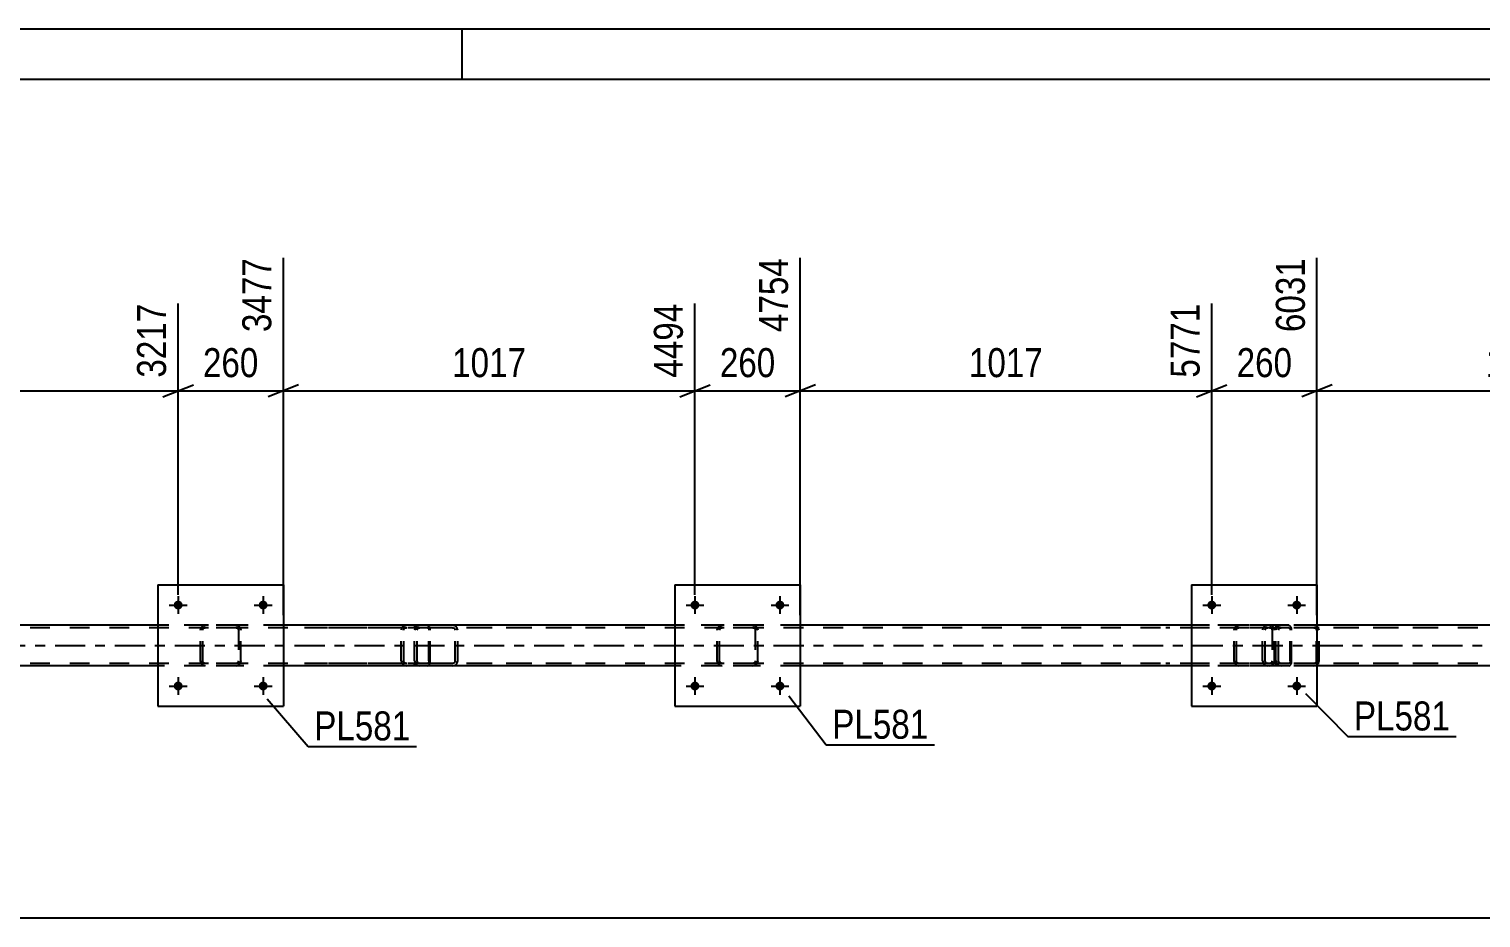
# Model space of a CAD drawing. Header units: millimetres. Extents: x 0 to 841, y 0 to 594.
# Drawn here: x 168.2 to 311.7, y 506.2 to 594 of the extents above; entities that cross this region are included whole.
import ezdxf

# ---------------------------------------------------------------- set-up
doc = ezdxf.new("R2010")
doc.units = ezdxf.units.MM
doc.linetypes.add('DXK_LINE_DOT2', pattern=[3.9198, 1.9599, -1.9599])
doc.linetypes.add('DXK_LINE_DOT3', pattern=[5.9187, 2.979, -0.9799, 0.9799, -0.9799])
doc.styles.add('Arial Narrow', font='ARIALN.TTF', dxfattribs={"height": 0.2})

# ---------------------------------------------------------------- blocks, each defined once
blk = doc.blocks.new('Unknown-122568611-1133')
at = {"color": 5, "linetype": 'Continuous'}
for p, q in [((841, 594), (0, 594)), ((211, 589), (211, 594)), ((836, 589), (5, 589))]:
    blk.add_line(p, q, dxfattribs=at)
blk = doc.blocks.new('Part-122568611-4147 - 3869')
at = {"color": 7, "linetype": 'DXK_LINE_DOT2'}
for p, q in [((287.29, 534.61), (287.32, 534.79)), ((287.32, 534.79), (287.29, 534.61)), ((287.29, 531.57), (287.29, 534.61)), ((287.53, 534.61), (287.55, 534.7)), ((287.53, 531.57), (287.53, 534.61)), ((287.55, 534.7), (287.6, 534.78)), ((287.58, 535.05), (287.77, 535.09)), ((287.77, 535.09), (287.58, 535.05)), ((287.6, 534.78), (287.68, 534.83)), ((287.68, 534.83), (287.77, 534.85)), ((290.81, 535.09), (287.77, 535.09)), ((290.81, 534.85), (287.77, 534.85)), ((290.81, 535.09), (290.99, 535.05)), ((290.99, 535.05), (290.81, 535.09)), ((290.81, 534.85), (290.9, 534.83)), ((290.9, 534.83), (290.98, 534.78)), ((290.98, 534.78), (291.03, 534.7)), ((291.03, 534.7), (291.05, 534.61)), ((291.05, 534.61), (291.05, 531.57)), ((291.25, 534.79), (291.29, 534.61)), ((291.29, 534.61), (291.25, 534.79)), ((291.29, 531.57), (291.29, 534.61)), ((287.32, 531.39), (287.29, 531.57)), ((287.29, 531.57), (287.32, 531.39)), ((287.55, 531.48), (287.53, 531.57)), ((287.6, 531.4), (287.55, 531.48)), ((287.77, 531.09), (287.58, 531.13)), ((287.58, 531.13), (287.77, 531.09)), ((287.68, 531.35), (287.6, 531.4)), ((287.77, 531.33), (287.68, 531.35)), ((290.81, 531.33), (287.77, 531.33)), ((290.81, 531.09), (287.77, 531.09)), ((290.9, 531.35), (290.81, 531.33)), ((290.99, 531.13), (290.81, 531.09)), ((290.81, 531.09), (290.99, 531.13)), ((290.98, 531.4), (290.9, 531.35)), ((291.03, 531.48), (290.98, 531.4)), ((291.05, 531.57), (291.03, 531.48)), ((291.29, 531.57), (291.25, 531.39)), ((291.25, 531.39), (291.29, 531.57))]:
    blk.add_line(p, q, dxfattribs=at)
at = {"color": 7, "linetype": 'DXK_LINE_DOT3'}
blk.add_line((289.29, 533.09), (289.29, 533.09), dxfattribs=at)
at = {"color": 7, "linetype": 'DXK_LINE_DOT2'}
for centre, start, end in [((287.77, 534.61), 112.5, 157.5), ((287.77, 534.61), 112.5, 157.5), ((290.81, 534.61), 22.5, 67.5), ((290.81, 534.61), 22.5, 67.5), ((287.77, 531.57), 202.5, 247.5), ((287.77, 531.57), 202.5, 247.5), ((290.81, 531.57), 292.5, 337.5), ((290.81, 531.57), 292.5, 337.5)]:
    blk.add_arc(centre, 0.48, start, end, dxfattribs=at)
blk = doc.blocks.new('Part-122568611-4002 - 3869')
at = {"color": 7, "linetype": 'DXK_LINE_DOT2'}
for p, q in [((292.71, 535.09), (280.55, 535.09)), ((292.71, 534.85), (280.55, 534.85)), ((290.15, 534.78), (290.12, 534.61)), ((290.12, 531.57), (290.12, 534.61)), ((290.15, 534.79), (290.15, 534.78)), ((290.37, 534.61), (290.39, 534.7)), ((290.37, 531.57), (290.37, 534.61)), ((290.39, 534.7), (290.44, 534.78)), ((290.62, 535.09), (290.43, 535.05)), ((290.44, 534.78), (290.52, 534.83)), ((290.52, 534.83), (290.62, 534.85)), ((291.43, 535.09), (291.43, 534.85)), ((292.81, 535.05), (292.71, 535.09)), ((292.71, 534.85), (292.76, 534.83)), ((292.76, 534.83), (292.81, 534.78)), ((292.9, 534.95), (292.81, 535.05)), ((292.81, 534.78), (292.84, 534.7)), ((292.84, 534.7), (292.85, 534.61)), ((292.85, 531.57), (292.85, 534.61)), ((292.96, 534.79), (292.9, 534.95)), ((292.98, 534.61), (292.96, 534.79)), ((292.98, 531.57), (292.98, 534.61)), ((292.71, 531.33), (280.55, 531.33)), ((292.71, 531.09), (280.55, 531.09)), ((290.12, 531.57), (290.14, 531.48)), ((290.14, 531.48), (290.15, 531.39)), ((290.39, 531.48), (290.37, 531.57)), ((290.44, 531.4), (290.39, 531.48)), ((290.43, 531.13), (290.62, 531.09)), ((290.52, 531.35), (290.44, 531.4)), ((290.62, 531.33), (290.52, 531.35)), ((291.43, 531.09), (291.43, 531.33)), ((292.76, 531.35), (292.71, 531.33)), ((292.71, 531.09), (292.81, 531.13)), ((292.81, 531.4), (292.76, 531.35)), ((292.84, 531.48), (292.81, 531.4)), ((292.81, 531.13), (292.9, 531.23)), ((292.85, 531.57), (292.84, 531.48)), ((292.9, 531.23), (292.96, 531.39)), ((292.96, 531.39), (292.98, 531.57))]:
    blk.add_line(p, q, dxfattribs=at)
for centre, start, end in [((290.6, 534.6), 111.1941, 156.1506), ((290.6, 531.59), 203.8494, 248.8059)]:
    blk.add_arc(centre, 0.492, start, end, dxfattribs=at)
blk = doc.blocks.new('Bolt-122568611-4149 - 3869')
at = {"linetype": 'Continuous'}
for points in [[(285.53, 529.09, -1), (284.65, 529.09, -1)], [(293.93, 529.09, -1), (293.05, 529.09, -1)]]:
    blk.add_hatch(color=1, dxfattribs=at).paths.add_polyline_path(points)
at = {"color": 1, "linetype": 'Continuous'}
for p, q in [((285.09, 529.97), (285.09, 528.21)), ((293.49, 529.97), (293.49, 528.21)), ((284.21, 529.09), (285.97, 529.09)), ((292.61, 529.09), (294.37, 529.09))]:
    blk.add_line(p, q, dxfattribs=at)
blk = doc.blocks.new('Part-122568611-4022 - 3869')
at = {"color": 7, "linetype": 'DXK_LINE_DOT2'}
for p, q in [((754.31, 534.85), (111.57, 534.85)), ((754.31, 535.09), (129.85, 535.09)), ((193.33, 535.09), (180.93, 535.09)), ((244.41, 535.09), (232.01, 535.09)), ((295.49, 535.09), (283.09, 535.09)), ((754.31, 531.33), (111.57, 531.33)), ((193.33, 531.09), (180.93, 531.09)), ((244.41, 531.09), (232.01, 531.09)), ((295.49, 531.09), (283.09, 531.09))]:
    blk.add_line(p, q, dxfattribs=at)
at = {"color": 2, "linetype": 'Continuous'}
for p, q in [((180.93, 535.09), (142.25, 535.09)), ((232.01, 535.09), (193.33, 535.09)), ((283.09, 535.09), (244.41, 535.09)), ((334.17, 535.09), (295.49, 535.09)), ((180.93, 531.09), (142.25, 531.09)), ((232.01, 531.09), (193.33, 531.09)), ((283.09, 531.09), (244.41, 531.09)), ((334.17, 531.09), (295.49, 531.09))]:
    blk.add_line(p, q, dxfattribs=at)
at = {"color": 7, "linetype": 'DXK_LINE_DOT3'}
blk.add_line((111.57, 533.09), (754.31, 533.09), dxfattribs=at)
blk = doc.blocks.new('Part-122568611-4001 - 3869')
at = {"color": 7, "linetype": 'DXK_LINE_DOT2'}
for p, q in [((291.47, 534.78), (291.43, 534.61)), ((291.43, 531.57), (291.43, 534.61)), ((291.47, 534.79), (291.47, 534.78)), ((291.69, 534.61), (291.71, 534.7)), ((291.69, 531.57), (291.69, 534.61)), ((291.71, 534.7), (291.76, 534.78)), ((291.94, 535.09), (291.75, 535.05)), ((291.76, 534.78), (291.85, 534.83)), ((291.85, 534.83), (291.94, 534.85)), ((306.93, 535.09), (291.94, 535.09)), ((306.93, 534.85), (291.94, 534.85)), ((295.38, 535.05), (295.18, 535.09)), ((295.18, 534.85), (295.28, 534.83)), ((295.28, 534.83), (295.36, 534.78)), ((295.36, 534.78), (295.42, 534.7)), ((295.42, 534.7), (295.44, 534.61)), ((295.44, 531.57), (295.44, 534.61)), ((295.65, 534.78), (295.65, 534.79)), ((295.69, 534.61), (295.65, 534.78)), ((295.69, 531.57), (295.69, 534.61)), ((291.43, 531.57), (291.45, 531.48)), ((291.45, 531.48), (291.47, 531.39)), ((291.71, 531.48), (291.69, 531.57)), ((291.76, 531.4), (291.71, 531.48)), ((291.75, 531.13), (291.94, 531.09)), ((291.85, 531.35), (291.76, 531.4)), ((291.94, 531.33), (291.85, 531.35)), ((306.93, 531.33), (291.94, 531.33)), ((306.93, 531.09), (291.94, 531.09)), ((295.28, 531.35), (295.18, 531.33)), ((295.18, 531.09), (295.38, 531.13)), ((295.36, 531.4), (295.28, 531.35)), ((295.42, 531.48), (295.36, 531.4)), ((295.44, 531.57), (295.42, 531.48)), ((295.65, 531.39), (295.67, 531.48)), ((295.67, 531.48), (295.69, 531.57))]:
    blk.add_line(p, q, dxfattribs=at)
for centre, start, end in [((291.93, 534.59), 110.7583, 155.68), ((295.2, 534.59), 24.32, 69.2417), ((291.93, 531.59), 204.32, 249.2417), ((295.2, 531.59), 290.7583, 335.68)]:
    blk.add_arc(centre, 0.496, start, end, dxfattribs=at)
blk = doc.blocks.new('Bolt-122568611-3937 - 3869')
at = {"linetype": 'Continuous'}
for points in [[(183.37, 537.09, -1), (182.49, 537.09, -1)], [(191.77, 537.09, -1), (190.89, 537.09, -1)]]:
    blk.add_hatch(color=1, dxfattribs=at).paths.add_polyline_path(points)
at = {"color": 1, "linetype": 'Continuous'}
for p, q in [((182.05, 537.09), (183.81, 537.09)), ((182.93, 537.97), (182.93, 536.21)), ((190.45, 537.09), (192.21, 537.09)), ((191.33, 537.97), (191.33, 536.21))]:
    blk.add_line(p, q, dxfattribs=at)
blk = doc.blocks.new('Part-122568611-4003 - 3869')
at = {"color": 7, "linetype": 'DXK_LINE_DOT2'}
for p, q in [((207.58, 535.09), (195.42, 535.09)), ((207.58, 534.85), (195.42, 534.85)), ((205.02, 534.78), (204.98, 534.61)), ((204.98, 531.57), (204.98, 534.61)), ((205.02, 534.79), (205.02, 534.78)), ((205.23, 534.61), (205.25, 534.7)), ((205.23, 531.57), (205.23, 534.61)), ((205.25, 534.7), (205.31, 534.78)), ((205.49, 535.09), (205.29, 535.05)), ((205.31, 534.78), (205.39, 534.83)), ((205.39, 534.83), (205.49, 534.85)), ((206.3, 535.09), (206.3, 534.85)), ((207.68, 535.05), (207.58, 535.09)), ((207.58, 534.85), (207.63, 534.83)), ((207.63, 534.83), (207.67, 534.78)), ((207.67, 534.78), (207.7, 534.7)), ((207.77, 534.95), (207.68, 535.05)), ((207.7, 534.7), (207.71, 534.61)), ((207.71, 531.57), (207.71, 534.61)), ((207.83, 534.79), (207.77, 534.95)), ((207.85, 534.61), (207.83, 534.79)), ((207.85, 531.57), (207.85, 534.61)), ((207.58, 531.33), (195.42, 531.33)), ((207.58, 531.09), (195.42, 531.09)), ((204.98, 531.57), (205, 531.48)), ((205, 531.48), (205.02, 531.39)), ((205.25, 531.48), (205.23, 531.57)), ((205.31, 531.4), (205.25, 531.48)), ((205.29, 531.13), (205.49, 531.09)), ((205.39, 531.35), (205.31, 531.4)), ((205.49, 531.33), (205.39, 531.35)), ((206.3, 531.09), (206.3, 531.33)), ((207.63, 531.35), (207.58, 531.33)), ((207.58, 531.09), (207.68, 531.13)), ((207.67, 531.4), (207.63, 531.35)), ((207.7, 531.48), (207.67, 531.4)), ((207.68, 531.13), (207.77, 531.23)), ((207.71, 531.57), (207.7, 531.48)), ((207.77, 531.23), (207.83, 531.39)), ((207.83, 531.39), (207.85, 531.57))]:
    blk.add_line(p, q, dxfattribs=at)
for centre, start, end in [((205.47, 534.6), 111.1941, 156.1506), ((205.47, 531.59), 203.8494, 248.8059)]:
    blk.add_arc(centre, 0.492, start, end, dxfattribs=at)
blk = doc.blocks.new('Part-122568611-4028 - 3869')
at = {"color": 7, "linetype": 'DXK_LINE_DOT2'}
for p, q in [((206.34, 534.78), (206.3, 534.61)), ((206.3, 531.57), (206.3, 534.61)), ((206.34, 534.79), (206.34, 534.78)), ((206.56, 534.61), (206.58, 534.7)), ((206.56, 531.57), (206.56, 534.61)), ((206.58, 534.7), (206.63, 534.78)), ((206.81, 535.09), (206.62, 535.05)), ((206.63, 534.78), (206.71, 534.83)), ((206.71, 534.83), (206.81, 534.85)), ((221.8, 535.09), (206.81, 535.09)), ((221.8, 534.85), (206.81, 534.85)), ((210.24, 535.05), (210.05, 535.09)), ((210.05, 534.85), (210.14, 534.83)), ((210.14, 534.83), (210.23, 534.78)), ((210.23, 534.78), (210.28, 534.7)), ((210.28, 534.7), (210.3, 534.61)), ((210.3, 531.57), (210.3, 534.61)), ((210.52, 534.78), (210.52, 534.79)), ((210.56, 534.61), (210.52, 534.78)), ((210.56, 531.57), (210.56, 534.61)), ((206.3, 531.57), (206.32, 531.48)), ((206.32, 531.48), (206.34, 531.39)), ((206.58, 531.48), (206.56, 531.57)), ((206.63, 531.4), (206.58, 531.48)), ((206.62, 531.13), (206.81, 531.09)), ((206.71, 531.35), (206.63, 531.4)), ((206.81, 531.33), (206.71, 531.35)), ((221.8, 531.33), (206.81, 531.33)), ((221.8, 531.09), (206.81, 531.09)), ((210.14, 531.35), (210.05, 531.33)), ((210.05, 531.09), (210.24, 531.13)), ((210.23, 531.4), (210.14, 531.35)), ((210.28, 531.48), (210.23, 531.4)), ((210.3, 531.57), (210.28, 531.48)), ((210.52, 531.39), (210.54, 531.48)), ((210.54, 531.48), (210.56, 531.57))]:
    blk.add_line(p, q, dxfattribs=at)
for centre, start, end in [((206.79, 534.59), 110.7583, 155.68), ((210.07, 534.59), 24.32, 69.2417), ((206.79, 531.59), 204.32, 249.2417), ((210.07, 531.59), 290.7583, 335.68)]:
    blk.add_arc(centre, 0.496, start, end, dxfattribs=at)
blk = doc.blocks.new('Part-122568611-4121 - 3869')
at = {"color": 2, "linetype": 'Continuous'}
for p, q in [((283.09, 539.09), (283.09, 527.09)), ((283.09, 539.09), (295.49, 539.09)), ((295.49, 539.09), (295.49, 527.09)), ((283.09, 527.09), (295.49, 527.09))]:
    blk.add_line(p, q, dxfattribs=at)
blk = doc.blocks.new('Part-122568611-4122 - 3869')
at = {"color": 7, "linetype": 'DXK_LINE_DOT2'}
for p, q in [((236.21, 534.61), (236.24, 534.79)), ((236.24, 534.79), (236.21, 534.61)), ((236.21, 531.57), (236.21, 534.61)), ((236.45, 534.61), (236.47, 534.7)), ((236.45, 531.57), (236.45, 534.61)), ((236.47, 534.7), (236.52, 534.78)), ((236.5, 535.05), (236.69, 535.09)), ((236.69, 535.09), (236.5, 535.05)), ((236.52, 534.78), (236.6, 534.83)), ((236.6, 534.83), (236.69, 534.85)), ((239.73, 535.09), (236.69, 535.09)), ((239.73, 534.85), (236.69, 534.85)), ((239.73, 535.09), (239.91, 535.05)), ((239.91, 535.05), (239.73, 535.09)), ((239.73, 534.85), (239.82, 534.83)), ((239.82, 534.83), (239.9, 534.78)), ((239.9, 534.78), (239.95, 534.7)), ((239.95, 534.7), (239.97, 534.61)), ((239.97, 534.61), (239.97, 531.57)), ((240.17, 534.79), (240.21, 534.61)), ((240.21, 534.61), (240.17, 534.79)), ((240.21, 531.57), (240.21, 534.61)), ((236.24, 531.39), (236.21, 531.57)), ((236.21, 531.57), (236.24, 531.39)), ((236.47, 531.48), (236.45, 531.57)), ((236.52, 531.4), (236.47, 531.48)), ((236.69, 531.09), (236.5, 531.13)), ((236.5, 531.13), (236.69, 531.09)), ((236.6, 531.35), (236.52, 531.4)), ((236.69, 531.33), (236.6, 531.35)), ((239.73, 531.33), (236.69, 531.33)), ((239.73, 531.09), (236.69, 531.09)), ((239.82, 531.35), (239.73, 531.33)), ((239.91, 531.13), (239.73, 531.09)), ((239.73, 531.09), (239.91, 531.13)), ((239.9, 531.4), (239.82, 531.35)), ((239.95, 531.48), (239.9, 531.4)), ((239.97, 531.57), (239.95, 531.48)), ((240.21, 531.57), (240.17, 531.39)), ((240.17, 531.39), (240.21, 531.57))]:
    blk.add_line(p, q, dxfattribs=at)
at = {"color": 7, "linetype": 'DXK_LINE_DOT3'}
blk.add_line((238.21, 533.09), (238.21, 533.09), dxfattribs=at)
at = {"color": 7, "linetype": 'DXK_LINE_DOT2'}
for centre, start, end in [((236.69, 534.61), 112.5, 157.5), ((236.69, 534.61), 112.5, 157.5), ((239.73, 534.61), 22.5, 67.5), ((239.73, 534.61), 22.5, 67.5), ((236.69, 531.57), 202.5, 247.5), ((236.69, 531.57), 202.5, 247.5), ((239.73, 531.57), 292.5, 337.5), ((239.73, 531.57), 292.5, 337.5)]:
    blk.add_arc(centre, 0.48, start, end, dxfattribs=at)
blk = doc.blocks.new('Part-122568611-4127 - 3869')
at = {"color": 2, "linetype": 'Continuous'}
for p, q in [((232.01, 539.09), (232.01, 527.09)), ((232.01, 539.09), (244.41, 539.09)), ((244.41, 539.09), (244.41, 527.09)), ((232.01, 527.09), (244.41, 527.09))]:
    blk.add_line(p, q, dxfattribs=at)
blk = doc.blocks.new('Part-122568611-4128 - 3869')
at = {"color": 7, "linetype": 'DXK_LINE_DOT2'}
for p, q in [((185.13, 534.61), (185.16, 534.79)), ((185.16, 534.79), (185.13, 534.61)), ((185.13, 531.57), (185.13, 534.61)), ((185.37, 534.61), (185.38, 534.7)), ((185.37, 531.57), (185.37, 534.61)), ((185.38, 534.7), (185.44, 534.78)), ((185.42, 535.05), (185.61, 535.09)), ((185.61, 535.09), (185.42, 535.05)), ((185.44, 534.78), (185.51, 534.83)), ((185.51, 534.83), (185.61, 534.85)), ((188.65, 535.09), (185.61, 535.09)), ((188.65, 534.85), (185.61, 534.85)), ((188.65, 535.09), (188.83, 535.05)), ((188.83, 535.05), (188.65, 535.09)), ((188.65, 534.85), (188.74, 534.83)), ((188.74, 534.83), (188.82, 534.78)), ((188.82, 534.78), (188.87, 534.7)), ((188.87, 534.7), (188.89, 534.61)), ((188.89, 534.61), (188.89, 531.57)), ((189.09, 534.79), (189.13, 534.61)), ((189.13, 534.61), (189.09, 534.79)), ((189.13, 531.57), (189.13, 534.61)), ((185.16, 531.39), (185.13, 531.57)), ((185.13, 531.57), (185.16, 531.39)), ((185.38, 531.48), (185.37, 531.57)), ((185.44, 531.4), (185.38, 531.48)), ((185.61, 531.09), (185.42, 531.13)), ((185.42, 531.13), (185.61, 531.09)), ((185.51, 531.35), (185.44, 531.4)), ((185.61, 531.33), (185.51, 531.35)), ((188.65, 531.33), (185.61, 531.33)), ((188.65, 531.09), (185.61, 531.09)), ((188.74, 531.35), (188.65, 531.33)), ((188.83, 531.13), (188.65, 531.09)), ((188.65, 531.09), (188.83, 531.13)), ((188.82, 531.4), (188.74, 531.35)), ((188.87, 531.48), (188.82, 531.4)), ((188.89, 531.57), (188.87, 531.48)), ((189.13, 531.57), (189.09, 531.39)), ((189.09, 531.39), (189.13, 531.57))]:
    blk.add_line(p, q, dxfattribs=at)
at = {"color": 7, "linetype": 'DXK_LINE_DOT3'}
blk.add_line((187.13, 533.09), (187.13, 533.09), dxfattribs=at)
at = {"color": 7, "linetype": 'DXK_LINE_DOT2'}
for centre, start, end in [((185.61, 534.61), 112.5, 157.5), ((185.61, 534.61), 112.5, 157.5), ((188.65, 534.61), 22.5, 67.5), ((188.65, 534.61), 22.5, 67.5), ((185.61, 531.57), 202.5, 247.5), ((185.61, 531.57), 202.5, 247.5), ((188.65, 531.57), 292.5, 337.5), ((188.65, 531.57), 292.5, 337.5)]:
    blk.add_arc(centre, 0.48, start, end, dxfattribs=at)
blk = doc.blocks.new('Part-122568611-4133 - 3869')
at = {"color": 2, "linetype": 'Continuous'}
for p, q in [((180.93, 539.09), (180.93, 527.09)), ((180.93, 539.09), (193.33, 539.09)), ((193.33, 539.09), (193.33, 527.09)), ((180.93, 527.09), (193.33, 527.09))]:
    blk.add_line(p, q, dxfattribs=at)
blk = doc.blocks.new('Bolt-122568611-4141 - 3869')
at = {"linetype": 'Continuous'}
for points in [[(183.37, 529.09, -1), (182.49, 529.09, -1)], [(191.77, 529.09, -1), (190.89, 529.09, -1)]]:
    blk.add_hatch(color=1, dxfattribs=at).paths.add_polyline_path(points)
at = {"color": 1, "linetype": 'Continuous'}
for p, q in [((182.93, 529.97), (182.93, 528.21)), ((191.33, 529.97), (191.33, 528.21)), ((182.05, 529.09), (183.81, 529.09)), ((190.45, 529.09), (192.21, 529.09))]:
    blk.add_line(p, q, dxfattribs=at)
blk = doc.blocks.new('Bolt-122568611-4150 - 3869')
at = {"linetype": 'Continuous'}
for points in [[(285.53, 537.09, -1), (284.65, 537.09, -1)], [(293.93, 537.09, -1), (293.05, 537.09, -1)]]:
    blk.add_hatch(color=1, dxfattribs=at).paths.add_polyline_path(points)
at = {"color": 1, "linetype": 'Continuous'}
for p, q in [((284.21, 537.09), (285.97, 537.09)), ((285.09, 537.97), (285.09, 536.21)), ((292.61, 537.09), (294.37, 537.09)), ((293.49, 537.97), (293.49, 536.21))]:
    blk.add_line(p, q, dxfattribs=at)
blk = doc.blocks.new('Bolt-122568611-4151 - 3869')
at = {"linetype": 'Continuous'}
for points in [[(234.45, 529.09, -1), (233.57, 529.09, -1)], [(242.85, 529.09, -1), (241.97, 529.09, -1)]]:
    blk.add_hatch(color=1, dxfattribs=at).paths.add_polyline_path(points)
at = {"color": 1, "linetype": 'Continuous'}
for p, q in [((234.01, 529.97), (234.01, 528.21)), ((242.41, 529.97), (242.41, 528.21)), ((233.13, 529.09), (234.89, 529.09)), ((241.53, 529.09), (243.29, 529.09))]:
    blk.add_line(p, q, dxfattribs=at)
blk = doc.blocks.new('Bolt-122568611-4152 - 3869')
at = {"linetype": 'Continuous'}
for points in [[(234.45, 537.09, -1), (233.57, 537.09, -1)], [(242.85, 537.09, -1), (241.97, 537.09, -1)]]:
    blk.add_hatch(color=1, dxfattribs=at).paths.add_polyline_path(points)
at = {"color": 1, "linetype": 'Continuous'}
for p, q in [((233.13, 537.09), (234.89, 537.09)), ((234.01, 537.97), (234.01, 536.21)), ((241.53, 537.09), (243.29, 537.09)), ((242.41, 537.97), (242.41, 536.21))]:
    blk.add_line(p, q, dxfattribs=at)
blk = doc.blocks.new('StraightDimension-122568611-4349 - 3869')
at = {"color": 7, "linetype": 'Continuous'}
blk.add_line((69.65, 506.17), (634.28, 506.17), dxfattribs=at)
blk = doc.blocks.new('StraightDimension-122568611-12130 - 3869')
at = {"color": 7, "linetype": 'Continuous'}
for p, q in [((295.49, 536.09), (295.49, 571.38)), ((336.17, 538.09), (336.17, 566.88)), ((296.99, 558.86), (293.99, 557.66)), ((295.49, 558.26), (336.17, 558.26)), ((334.67, 557.66), (337.67, 558.86))]:
    blk.add_line(p, q, dxfattribs=at)
at = {"color": 0}
blk.add_wipeout([(320.08, 559.01), (320.08, 563.21), (311.57, 563.21), (311.57, 559.01)], dxfattribs=at)
at = {"color": 3, "style": 'Arial Narrow'}
blk.add_text('1017', height=2.863, dxfattribs=at).set_placement((312.17, 559.61))
at = {"color": 0, "linetype": 'Continuous'}
blk.add_wipeout([(335.57, 567.48), (331.37, 567.48), (331.37, 558.96), (335.57, 558.96)], dxfattribs=at)
at = {"color": 3, "linetype": 'Continuous', "style": 'Arial Narrow'}
blk.add_text('7048', height=2.863, rotation=90.0002, dxfattribs=at).set_placement((334.97, 559.56))
blk = doc.blocks.new('StraightDimension-122568611-12131 - 3869')
at = {"color": 7, "linetype": 'Continuous'}
for p, q in [((295.49, 536.09), (295.49, 571.38)), ((285.09, 538.09), (285.09, 566.88)), ((283.59, 557.66), (286.59, 558.86)), ((285.09, 558.26), (295.49, 558.26)), ((296.99, 558.86), (293.99, 557.66))]:
    blk.add_line(p, q, dxfattribs=at)
at = {"color": 0}
blk.add_wipeout([(293.63, 559.01), (293.63, 563.21), (286.95, 563.21), (286.95, 559.01)], dxfattribs=at)
at = {"color": 3, "style": 'Arial Narrow'}
blk.add_text('260', height=2.863, dxfattribs=at).set_placement((287.55, 559.61))
at = {"color": 0, "linetype": 'Continuous'}
blk.add_wipeout([(294.89, 571.98), (290.69, 571.98), (290.69, 563.46), (294.89, 563.46)], dxfattribs=at)
at = {"color": 3, "linetype": 'Continuous', "style": 'Arial Narrow'}
blk.add_text('6031', height=2.863, rotation=90.0002, dxfattribs=at).set_placement((294.29, 564.06))
blk = doc.blocks.new('StraightDimension-122568611-12132 - 3869')
at = {"color": 7, "linetype": 'Continuous'}
for p, q in [((244.41, 536.09), (244.41, 571.38)), ((285.09, 538.09), (285.09, 566.88)), ((245.91, 558.86), (242.91, 557.66)), ((244.41, 558.26), (285.09, 558.26)), ((283.59, 557.66), (286.59, 558.86))]:
    blk.add_line(p, q, dxfattribs=at)
at = {"color": 0}
blk.add_wipeout([(269, 559.01), (269, 563.21), (260.49, 563.21), (260.49, 559.01)], dxfattribs=at)
at = {"color": 3, "style": 'Arial Narrow'}
blk.add_text('1017', height=2.863, dxfattribs=at).set_placement((261.09, 559.61))
at = {"color": 0, "linetype": 'Continuous'}
blk.add_wipeout([(284.49, 567.48), (280.29, 567.48), (280.29, 558.96), (284.49, 558.96)], dxfattribs=at)
at = {"color": 3, "linetype": 'Continuous', "style": 'Arial Narrow'}
blk.add_text('5771', height=2.863, rotation=90.0002, dxfattribs=at).set_placement((283.89, 559.56))
blk = doc.blocks.new('StraightDimension-122568611-12133 - 3869')
at = {"color": 7, "linetype": 'Continuous'}
for p, q in [((244.41, 536.09), (244.41, 571.38)), ((234.01, 538.09), (234.01, 566.88)), ((232.51, 557.66), (235.51, 558.86)), ((234.01, 558.26), (244.41, 558.26)), ((245.91, 558.86), (242.91, 557.66))]:
    blk.add_line(p, q, dxfattribs=at)
at = {"color": 0}
blk.add_wipeout([(242.55, 559.01), (242.55, 563.21), (235.87, 563.21), (235.87, 559.01)], dxfattribs=at)
at = {"color": 3, "style": 'Arial Narrow'}
blk.add_text('260', height=2.863, dxfattribs=at).set_placement((236.47, 559.61))
at = {"color": 0, "linetype": 'Continuous'}
blk.add_wipeout([(243.81, 571.98), (239.61, 571.98), (239.61, 563.46), (243.81, 563.46)], dxfattribs=at)
at = {"color": 3, "linetype": 'Continuous', "style": 'Arial Narrow'}
blk.add_text('4754', height=2.863, rotation=90.0002, dxfattribs=at).set_placement((243.21, 564.06))
blk = doc.blocks.new('StraightDimension-122568611-12134 - 3869')
at = {"color": 7, "linetype": 'Continuous'}
for p, q in [((193.33, 536.09), (193.33, 571.38)), ((234.01, 538.09), (234.01, 566.88)), ((194.83, 558.86), (191.83, 557.66)), ((193.33, 558.26), (234.01, 558.26)), ((232.51, 557.66), (235.51, 558.86))]:
    blk.add_line(p, q, dxfattribs=at)
at = {"color": 0}
blk.add_wipeout([(217.92, 559.01), (217.92, 563.21), (209.41, 563.21), (209.41, 559.01)], dxfattribs=at)
at = {"color": 3, "style": 'Arial Narrow'}
blk.add_text('1017', height=2.863, dxfattribs=at).set_placement((210.01, 559.61))
at = {"color": 0, "linetype": 'Continuous'}
blk.add_wipeout([(233.41, 567.48), (229.21, 567.48), (229.21, 558.96), (233.41, 558.96)], dxfattribs=at)
at = {"color": 3, "linetype": 'Continuous', "style": 'Arial Narrow'}
blk.add_text('4494', height=2.863, rotation=90.0002, dxfattribs=at).set_placement((232.81, 559.56))
blk = doc.blocks.new('StraightDimension-122568611-12135 - 3869')
at = {"color": 7, "linetype": 'Continuous'}
for p, q in [((193.33, 536.09), (193.33, 571.38)), ((182.93, 538.09), (182.93, 566.88)), ((181.43, 557.66), (184.43, 558.86)), ((182.93, 558.26), (193.33, 558.26)), ((194.83, 558.86), (191.83, 557.66))]:
    blk.add_line(p, q, dxfattribs=at)
at = {"color": 0}
blk.add_wipeout([(191.47, 559.01), (191.47, 563.21), (184.78, 563.21), (184.78, 559.01)], dxfattribs=at)
at = {"color": 3, "style": 'Arial Narrow'}
blk.add_text('260', height=2.863, dxfattribs=at).set_placement((185.38, 559.61))
at = {"color": 0, "linetype": 'Continuous'}
blk.add_wipeout([(192.73, 571.98), (188.53, 571.98), (188.53, 563.46), (192.73, 563.46)], dxfattribs=at)
at = {"color": 3, "linetype": 'Continuous', "style": 'Arial Narrow'}
blk.add_text('3477', height=2.863, rotation=90.0002, dxfattribs=at).set_placement((192.13, 564.06))
blk = doc.blocks.new('StraightDimension-122568611-12136 - 3869')
at = {"color": 7, "linetype": 'Continuous'}
for p, q in [((142.25, 536.09), (142.25, 571.38)), ((182.93, 538.09), (182.93, 566.88)), ((143.75, 558.86), (140.75, 557.66)), ((142.25, 558.26), (182.93, 558.26)), ((181.43, 557.66), (184.43, 558.86))]:
    blk.add_line(p, q, dxfattribs=at)
at = {"color": 0}
blk.add_wipeout([(166.84, 559.01), (166.84, 563.21), (158.33, 563.21), (158.33, 559.01)], dxfattribs=at)
at = {"color": 3, "style": 'Arial Narrow'}
blk.add_text('1017', height=2.863, dxfattribs=at).set_placement((158.93, 559.61))
at = {"color": 0, "linetype": 'Continuous'}
blk.add_wipeout([(182.33, 567.48), (178.13, 567.48), (178.13, 558.96), (182.33, 558.96)], dxfattribs=at)
at = {"color": 3, "linetype": 'Continuous', "style": 'Arial Narrow'}
blk.add_text('3217', height=2.863, rotation=90.0002, dxfattribs=at).set_placement((181.73, 559.56))
blk = doc.blocks.new('Mark-122568611-4117 - 3869')
at = {"color": 0}
blk.add_wipeout([(308.64, 524.7), (308.64, 527.7), (299.14, 527.7), (299.14, 524.7)], dxfattribs=at)
blk.add_wipeout([(308.64, 524.7), (308.64, 527.7), (299.14, 527.7), (299.14, 524.7)], dxfattribs=at)
at = {"color": 30, "linetype": 'Continuous'}
for p, q in [((294.36, 528.34), (298.54, 524.1)), ((298.54, 524.1), (309.24, 524.1))]:
    blk.add_line(p, q, dxfattribs=at)
at = {"color": 3, "style": 'Arial Narrow'}
blk.add_text('PL581', height=2.863, dxfattribs=at).set_placement((299.14, 524.7))
blk = doc.blocks.new('Mark-122568611-4123 - 3869')
at = {"color": 0}
blk.add_wipeout([(257.09, 523.88), (257.09, 526.88), (247.58, 526.88), (247.58, 523.88)], dxfattribs=at)
blk.add_wipeout([(257.09, 523.88), (257.09, 526.88), (247.58, 526.88), (247.58, 523.88)], dxfattribs=at)
at = {"color": 30, "linetype": 'Continuous'}
for p, q in [((243.3, 528.12), (246.98, 523.28)), ((246.98, 523.28), (257.69, 523.28))]:
    blk.add_line(p, q, dxfattribs=at)
at = {"color": 3, "style": 'Arial Narrow'}
blk.add_text('PL581', height=2.863, dxfattribs=at).set_placement((247.58, 523.88))
blk = doc.blocks.new('Mark-122568611-4129 - 3869')
at = {"color": 0}
blk.add_wipeout([(205.89, 523.72), (205.89, 526.72), (196.38, 526.72), (196.38, 523.72)], dxfattribs=at)
blk.add_wipeout([(205.89, 523.72), (205.89, 526.72), (196.38, 526.72), (196.38, 523.72)], dxfattribs=at)
at = {"color": 30, "linetype": 'Continuous'}
for p, q in [((191.73, 527.82), (195.78, 523.12)), ((195.78, 523.12), (206.49, 523.12))]:
    blk.add_line(p, q, dxfattribs=at)
at = {"color": 3, "style": 'Arial Narrow'}
blk.add_text('PL581', height=2.863, dxfattribs=at).set_placement((196.38, 523.72))

msp = doc.modelspace()

# ---------------------------------------------------------------- block references
for name in ['Unknown-122568611-1133', 'Part-122568611-4133 - 3869', 'Part-122568611-4127 - 3869', 'Part-122568611-4121 - 3869', 'Part-122568611-4022 - 3869', 'Bolt-122568611-3937 - 3869', 'Bolt-122568611-4152 - 3869', 'Bolt-122568611-4150 - 3869', 'Part-122568611-4128 - 3869', 'Part-122568611-4003 - 3869', 'Part-122568611-4028 - 3869', 'Part-122568611-4122 - 3869', 'Part-122568611-4002 - 3869', 'Part-122568611-4147 - 3869', 'Part-122568611-4001 - 3869', 'Bolt-122568611-4141 - 3869', 'Bolt-122568611-4151 - 3869', 'Bolt-122568611-4149 - 3869']:
    msp.add_blockref(name, (0, 0))

# ---------------------------------------------------------------- next in the draw order: block references
for name in ['StraightDimension-122568611-12130 - 3869', 'StraightDimension-122568611-4349 - 3869']:
    msp.add_blockref(name, (0, 0))

# ---------------------------------------------------------------- next in the draw order: block references
for name in ['StraightDimension-122568611-12131 - 3869', 'Mark-122568611-4123 - 3869', 'Mark-122568611-4117 - 3869', 'Mark-122568611-4129 - 3869']:
    msp.add_blockref(name, (0, 0))

# ---------------------------------------------------------------- next in the draw order: block references
msp.add_blockref('StraightDimension-122568611-12132 - 3869', (0, 0))

# ---------------------------------------------------------------- next in the draw order: block references
msp.add_blockref('StraightDimension-122568611-12133 - 3869', (0, 0))

# ---------------------------------------------------------------- next in the draw order: block references
msp.add_blockref('StraightDimension-122568611-12134 - 3869', (0, 0))

# ---------------------------------------------------------------- next in the draw order: block references
msp.add_blockref('StraightDimension-122568611-12135 - 3869', (0, 0))

# ---------------------------------------------------------------- next in the draw order: block references
msp.add_blockref('StraightDimension-122568611-12136 - 3869', (0, 0))

doc.saveas('drawing.dxf')
